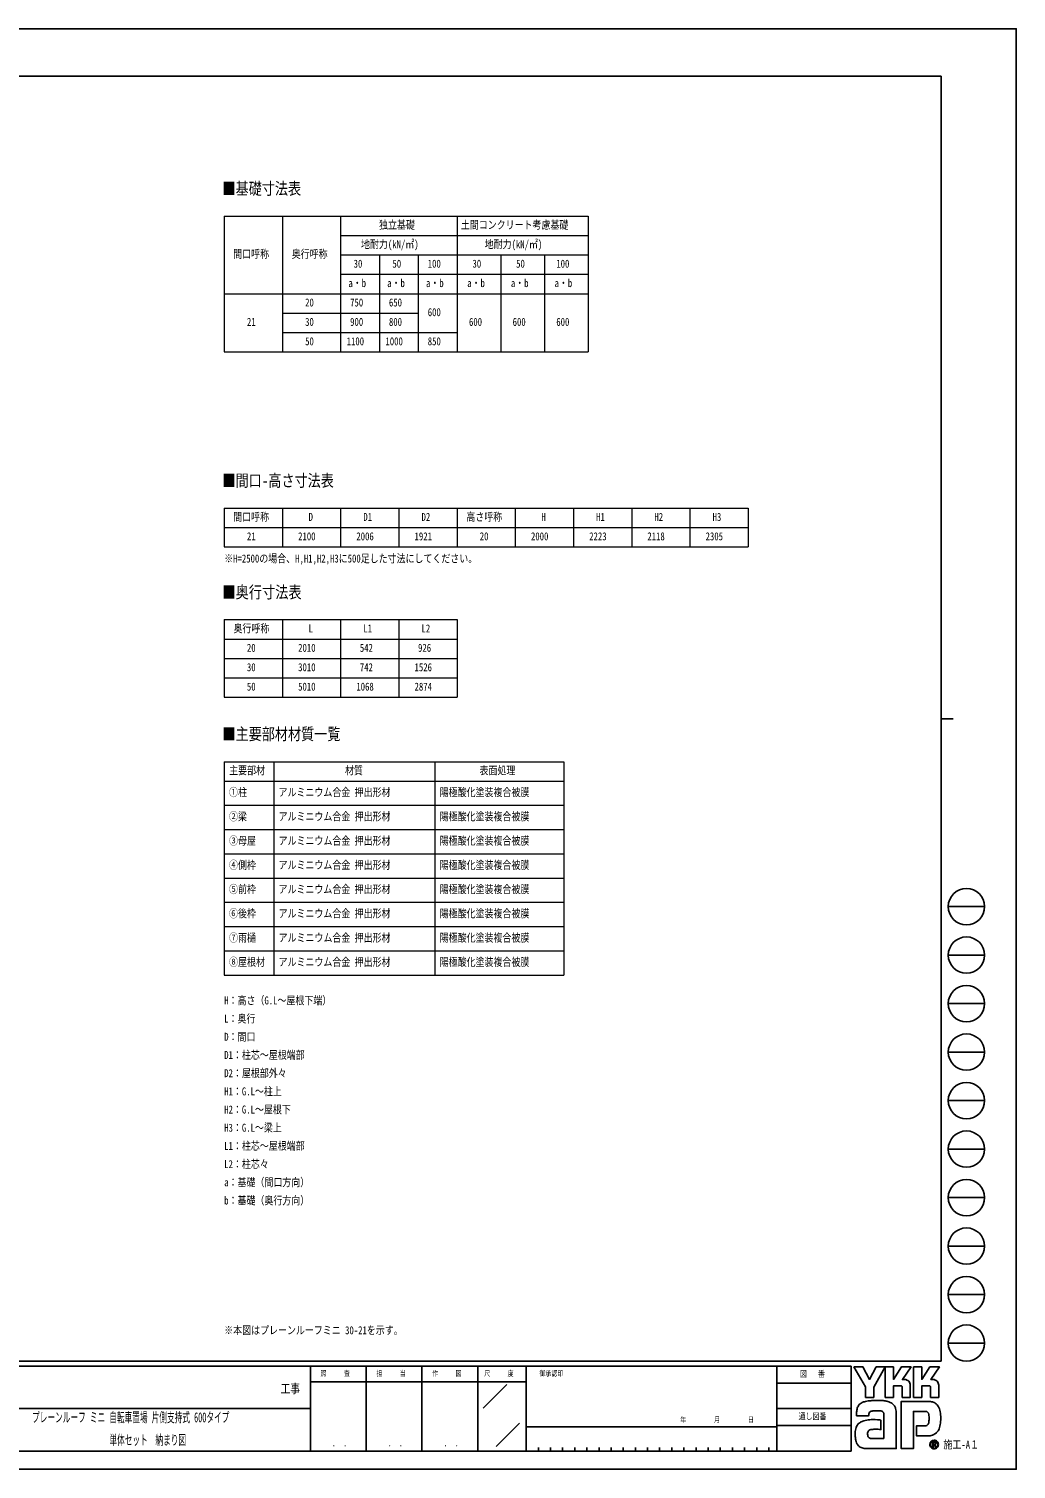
# Model space of a CAD drawing. Units: millimetres, scale not verified. Extents: x -10512 to 10512, y -7425 to 7425.
# Drawn here: x 335 to 10512, y -7425 to 7425 of the extents above; entities that cross this region are included whole.
import ezdxf
from ezdxf.enums import TextEntityAlignment as Align

# ---------------------------------------------------------------- set-up
doc = ezdxf.new("R2010")
doc.units = ezdxf.units.MM
doc.header["$LTSCALE"] = 30
doc.layers.add('0-1_TABLE1', color=7, linetype='Continuous', lineweight=18)
doc.layers.add('0-2_USER1', color=3, linetype='Continuous')
doc.layers.add('0-6_YKK_ZWAK', color=7, linetype='Continuous')
doc.styles.add('ＭＳ ゴシック', font='')
doc.styles.get('ＭＳ ゴシック').set_extended_font_data('MS Gothic')

msp = doc.modelspace()

# ---------------------------------------------------------------- linework, layer by layer
at = {"layer": '0-1_TABLE1'}
for p, q in [((2349.05, 5493.84), (6099.05, 5493.84)), ((2349.05, 5493.84), (2349.05, 4093.84)), ((2949.05, 5493.84), (2949.05, 4093.84)), ((3549.05, 5493.84), (3549.05, 4093.84)), ((4749.05, 5493.84), (4749.05, 4093.84)), ((3549.05, 5293.84), (6099.05, 5293.84)), ((3549.05, 5093.84), (6099.05, 5093.84)), ((3949.05, 5093.84), (3949.05, 4093.84)), ((4349.05, 5093.84), (4349.05, 4093.84)), ((5199.05, 5093.84), (5199.05, 4093.84)), ((5649.05, 5093.84), (5649.05, 4093.84)), ((3549.05, 4893.84), (6099.05, 4893.84)), ((2349.05, 4693.84), (6099.05, 4693.84)), ((2949.05, 4493.84), (4349.05, 4493.84)), ((2949.05, 4293.84), (4749.05, 4293.84)), ((2349.05, 2483.04), (7749.05, 2483.04)), ((2349.05, 2483.04), (2349.05, 2083.04)), ((2949.05, 2483.04), (2949.05, 2083.04)), ((3549.05, 2483.04), (3549.05, 2083.04)), ((4149.05, 2483.04), (4149.05, 2083.04)), ((4749.05, 2483.04), (4749.05, 2083.04)), ((5349.05, 2483.04), (5349.05, 2083.04)), ((5949.05, 2483.04), (5949.05, 2083.04)), ((6549.05, 2483.04), (6549.05, 2083.04)), ((7149.05, 2483.04), (7149.05, 2083.04)), ((7749.05, 2483.04), (7749.05, 2083.04)), ((2349.05, 2283.04), (7749.05, 2283.04)), ((2349.05, 2083.04), (7749.05, 2083.04)), ((2349.05, 1333.42), (4749.05, 1333.42)), ((2349.05, 1333.42), (2349.05, 533.42)), ((2949.05, 1333.42), (2949.05, 533.42)), ((3549.05, 1333.42), (3549.05, 533.42)), ((4149.05, 1333.42), (4149.05, 533.42)), ((4749.05, 1333.42), (4749.05, 533.42)), ((2349.05, 1133.42), (4749.05, 1133.42)), ((2349.05, 933.42), (4749.05, 933.42)), ((2349.05, 733.42), (4749.05, 733.42)), ((2349.05, 533.42), (4749.05, 533.42)), ((2349.05, -130.63), (5849.05, -130.63)), ((2349.05, -130.63), (2349.05, -2330.63)), ((2859.44, -130.63), (2859.44, -2330.63)), ((4520.23, -130.63), (4520.23, -2330.63)), ((5849.05, -130.63), (5849.05, -2330.63)), ((2349.05, -330.63), (5849.05, -330.63)), ((2349.05, -580.63), (5849.05, -580.63)), ((2349.05, -830.63), (5849.05, -830.63)), ((2349.05, -1080.63), (5849.05, -1080.63)), ((2349.05, -1330.63), (5849.05, -1330.63)), ((2349.05, -1580.63), (5849.05, -1580.63)), ((2349.05, -1830.63), (5849.05, -1830.63)), ((2349.05, -2080.63), (5849.05, -2080.63)), ((2349.05, -2330.63), (5849.05, -2330.63))]:
    msp.add_line(p, q, dxfattribs=at)
for points in [[(6099.05, 5493.84), (6099.05, 5093.84), (6099.05, 4093.84)], [(2349.05, 4093.84), (4749.05, 4093.84), (6099.05, 4093.84)]]:
    msp.add_lwpolyline(points, dxfattribs=at)
at = {"layer": '0-6_YKK_ZWAK'}
for p, q in [((9737.55, 6937.5), (-9762.45, 6937.5)), ((9737.55, 6937.5), (9737.55, -6312.5)), ((9737.55, 312.5), (9862.55, 312.5)), ((9812.55, -1625), (10187.55, -1625)), ((9812.55, -2125), (10187.55, -2125)), ((9812.55, -2625), (10187.55, -2625)), ((9812.55, -3125), (10187.55, -3125)), ((9812.55, -3625), (10187.55, -3625)), ((9812.55, -4125), (10187.55, -4125)), ((9812.55, -4625), (10187.55, -4625)), ((9812.55, -5125), (10187.55, -5125)), ((9812.55, -5625), (10187.55, -5625)), ((9812.55, -6125), (10187.55, -6125)), ((9737.55, -6312.5), (-9762.45, -6312.5)), ((3237.55, -6362.5), (-12.45, -6362.5)), ((3812.55, -6362.5), (3812.55, -7237.5)), ((4387.55, -6362.5), (4387.55, -7237.5)), ((4962.55, -6362.5), (4962.55, -7237.5)), ((5462.55, -6362.5), (4962.55, -6362.5)), ((8043.8, -6362.5), (5462.55, -6362.5)), ((5462.55, -6362.5), (5462.55, -7237.5)), ((8043.8, -6362.5), (8043.8, -7237.5)), ((8812.55, -6362.5), (8043.8, -6362.5)), ((8812.55, -6362.5), (8812.55, -7237.5)), ((4962.55, -6525), (3237.55, -6525)), ((4962.55, -6525), (5462.55, -6525)), ((5017.76, -6795.73), (5262.59, -6550.9)), ((8043.8, -6537.5), (8812.55, -6537.5)), ((-12.45, -6800), (3237.55, -6800)), ((8043.8, -6800), (8812.55, -6800)), ((5151.68, -7189.97), (5392.23, -6949.42)), ((8812.55, -6975), (8043.8, -6975)), ((5462.55, -6987.5), (8043.8, -6987.5)), ((-12.45, -7237.5), (3237.55, -7237.5)), ((3237.55, -7237.5), (4962.55, -7237.5)), ((4962.55, -7237.5), (5462.55, -7237.5)), ((5462.55, -7237.5), (8043.8, -7237.5)), ((5587.55, -7200), (5587.55, -7237.5)), ((5712.55, -7200), (5712.55, -7237.5)), ((5837.55, -7200), (5837.55, -7237.5)), ((5962.55, -7200), (5962.55, -7237.5)), ((6087.55, -7200), (6087.55, -7237.5)), ((6212.55, -7200), (6212.55, -7237.5)), ((6337.55, -7200), (6337.55, -7237.5)), ((6462.55, -7200), (6462.55, -7237.5)), ((6587.55, -7200), (6587.55, -7237.5)), ((6712.55, -7200), (6712.55, -7237.5)), ((6837.55, -7200), (6837.55, -7237.5)), ((6962.55, -7200), (6962.55, -7237.5)), ((7087.55, -7200), (7087.55, -7237.5)), ((7212.55, -7200), (7212.55, -7237.5)), ((7337.55, -7200), (7337.55, -7237.5)), ((7462.55, -7200), (7462.55, -7237.5)), ((7587.55, -7200), (7587.55, -7237.5)), ((7712.55, -7200), (7712.55, -7237.5)), ((7837.55, -7200), (7837.55, -7237.5)), ((7962.55, -7200), (7962.55, -7237.5)), ((8043.8, -7237.5), (8812.55, -7237.5)), ((9666.68, -7209.95), (9666.68, -7209.95)), ((9697.91, -7139.3), (9697.91, -7139.3))]:
    msp.add_line(p, q, dxfattribs=at)
for points in [[(-10512.5, -7425), (10512.5, -7425), (10512.5, 7425), (-10512.5, 7425)], [(8840.05, -6370), (8932.08, -6370), (9001.18, -6500.25), (9070.1, -6370), (9162.19, -6370), (9044.18, -6579.98), (9044.18, -6685.33), (8960.24, -6685.33), (8960.24, -6577.14)]]:
    msp.add_lwpolyline(points, close=True, dxfattribs=at)
for points in [[(4962.55, -6362.5), (3237.55, -6362.5), (3237.55, -7237.5)], [(9326.37, -6566.52), (9246.92, -6566.52), (9246.92, -6685.24), (9162.29, -6685.24), (9162.29, -6370), (9246.92, -6370), (9246.92, -6498.96), (9330.17, -6370), (9429.6, -6370), (9340.4, -6500.53), (9343.56, -6500.53), (9347.05, -6500.53), (9350.63, -6500.53), (9354.08, -6500.53), (9357.16, -6500.53), (9359.65, -6500.53), (9361.31, -6500.53), (9361.92, -6500.53)], [(9618.78, -6566.52), (9539.42, -6566.52), (9539.42, -6685.33), (9454.74, -6685.33), (9454.74, -6370), (9539.42, -6370), (9539.42, -6498.96), (9622.58, -6370), (9722.01, -6370), (9632.81, -6500.53), (9636, -6500.53), (9639.51, -6500.53), (9643.09, -6500.53), (9646.53, -6500.53), (9649.6, -6500.53), (9652.08, -6500.53), (9653.73, -6500.53), (9654.33, -6500.53)], [(9386.26, -6505.53), (9396.37, -6511.31), (9404.93, -6518.83), (9411.81, -6527.8), (9416.89, -6537.87), (9420.03, -6548.74), (9421.1, -6560.09), (9421.1, -6685.55), (9338.53, -6685.55), (9338.53, -6578.52)], [(9678.7, -6505.53), (9688.84, -6511.31), (9697.44, -6518.83), (9704.35, -6527.8), (9709.46, -6537.87), (9712.62, -6548.74), (9713.7, -6560.09), (9713.7, -6685.33), (9630.93, -6685.33), (9630.93, -6578.52)], [(9011.99, -6830.78), (9006.18, -6834.05), (9001.65, -6838.04), (8998.22, -6842.71), (8995.73, -6847.99), (8994.01, -6853.83), (8992.9, -6860.17), (8992.23, -6866.97), (8991.82, -6874.17), (8866.86, -6874.47), (8867.23, -6857.38), (8867.92, -6838.18)], [(9269.27, -6797.91), (9272.82, -6812.25), (9274.83, -6827.61), (9275.46, -6843.97), (9275.46, -7212.5), (8973.88, -7212.5)], [(9059.87, -6913.82), (9083.52, -6915.38), (9102.11, -6917.46), (9114.28, -6919.42), (9118.63, -6920.58), (9118.63, -7016.18), (9104.81, -7014.72), (9089.64, -7013.9), (9074.12, -7013.58), (9059.22, -7013.63), (9045.92, -7013.91), (9035.21, -7014.27), (9028.06, -7014.59), (9025.46, -7014.73), (9014.66, -7016.71), (9005.34, -7019.8), (8997.51, -7024.03), (8991.17, -7029.42), (8986.32, -7035.99), (8982.96, -7043.76), (8981.09, -7052.75), (8980.71, -7062.98), (8981.91, -7074.22), (8984.29, -7083.52), (8987.73, -7091.04), (8992.07, -7096.97), (8997.15, -7101.49), (9002.83, -7104.76), (9008.97, -7106.98), (9015.4, -7108.31), (9148.16, -7108.31), (9148.16, -6862.68), (9148.19, -6857.81), (9147.94, -6853.05), (9147.32, -6848.47), (9146.25, -6844.12), (9144.66, -6840.06), (9142.46, -6836.37), (9139.59, -6833.1), (9135.97, -6830.31)], [(9135.97, -6830.31), (9128.18, -6827.25), (9115.73, -6824.67), (9099.85, -6822.75), (9081.77, -6821.74), (9062.71, -6821.82), (9043.91, -6823.21)], [(9572.17, -6828.77), (9452.98, -6828.77), (9452.98, -7212.5), (9328.08, -7212.5), (9328.08, -6726.98), (9618.38, -6726.98)], [(9696.78, -6761.28), (9704.93, -6771.56), (9711.03, -6781.52), (9715.29, -6790.54)], [(9686.41, -7052.43), (9674.87, -7061.39), (9662.86, -7068.44), (9650.46, -7073.7), (9637.75, -7077.3), (9624.84, -7079.36), (9611.8, -7080.02), (9483.4, -7080.02), (9483.4, -6979.16), (9555.8, -6979.16), (9569.15, -6978.97), (9580.89, -6977.83), (9590.97, -6974.88)], [(9614.57, -6902.49), (9614.41, -6886.58), (9613.65, -6872.24), (9611.86, -6859.66), (9608.59, -6848.98)], [(9686.52, -7156.49), (9686.45, -7155.03), (9686.27, -7153.62), (9685.97, -7152.26), (9685.55, -7150.97), (9685.01, -7149.75), (9684.35, -7148.59), (9683.58, -7147.52), (9682.7, -7146.53), (9681.54, -7145.51), (9680.26, -7144.62), (9678.85, -7143.86), (9677.33, -7143.23), (9675.7, -7142.74), (9673.96, -7142.39), (9672.12, -7142.18), (9670.19, -7142.11), (9651.25, -7142.11), (9651.25, -7197.85), (9656.97, -7197.85), (9656.97, -7147.79), (9670.19, -7147.79), (9671.56, -7147.84), (9672.84, -7147.97), (9674.04, -7148.19), (9675.16, -7148.5), (9676.18, -7148.89), (9677.11, -7149.36), (9677.94, -7149.92), (9678.66, -7150.56)], [(9680.9, -7156.49), (9680.55, -7159.17), (9679.59, -7161.28), (9678.15, -7162.89), (9676.37, -7164.06), (9674.36, -7164.86), (9672.26, -7165.35), (9670.21, -7165.6), (9668.32, -7165.67), (9663.36, -7165.67), (9665.86, -7169.92), (9682.23, -7198.04), (9688.78, -7198.04), (9673, -7170.98), (9674.48, -7170.68), (9675.89, -7170.31), (9677.23, -7169.86), (9678.49, -7169.33), (9679.67, -7168.72), (9680.77, -7168.04), (9681.78, -7167.28), (9682.7, -7166.44)]]:
    msp.add_lwpolyline(points, dxfattribs=at)
for centre in [(10000.05, -1625), (10000.05, -2125), (10000.05, -2625), (10000.05, -3125), (10000.05, -3625), (10000.05, -4125), (10000.05, -4625), (10000.05, -5125), (10000.05, -5625), (10000.05, -6125)]:
    msp.add_circle(centre, 187.5, dxfattribs=at)
for centre, radius, start, end in [((9362.04, -6562.97), 62.44, 78.26798, 90.11215), ((9362.93, -6558.43), 57.81, 66.19963, 78.22058), ((9654.45, -6563.08), 62.55, 78.27851, 90.10826), ((9655.31, -6558.7), 58.09, 66.2483, 78.23226), ((9326.81, -6578.23), 11.72, 358.57817, 92.1683), ((9619.27, -6578.18), 11.67, 358.29941, 92.43455), ((9094.51, -6851.15), 226.96, 171.55622, 176.72493), ((9017.6, -6839.67), 149.2, 163.48385, 171.57982), ((8979.01, -6828.22), 108.95, 152.2125, 163.4865), ((8962.34, -6819.6), 90.18, 138.03852, 152.12015), ((8962.33, -6820.02), 90.45, 122.60463, 137.83438), ((8974.29, -6839.36), 113.2, 108.37421, 122.42809), ((8993.23, -6906.73), 183.13, 100.93159, 107.35499), ((9055.13, -7207.04), 489.75, 97.86054, 101.37938), ((9084.19, -7408.95), 693.73, 94.90201, 97.9576), ((9044.98, -6909.07), 84.96, 102.4979, 112.84632), ((9086.17, -7425.11), 710, 91.6169, 94.94971), ((9061.41, -6979.98), 157.75, 96.37207, 102.75341), ((9083.42, -7310.15), 595.01, 87.51794, 91.66439), ((9091.15, -7144.44), 429.12, 81.92631, 87.59083), ((9113.97, -6988.08), 271.1, 73.67137, 82.05943), ((9147.82, -6874.79), 152.88, 60.60528, 73.9085), ((9161.67, -6847.16), 122.01, 52.17347, 59.90542), ((9174.06, -6831.12), 101.74, 43.55042, 52.14561), ((9180.89, -6824.52), 92.24, 34.48659, 43.50182), ((9180.94, -6824.38), 92.12, 25.58915, 34.43128), ((9172.74, -6828.22), 101.17, 17.43089, 25.54591), ((9572.85, -6890.03), 61.26, 77.94572, 90.63794), ((9578.18, -6865.04), 35.72, 60.20991, 77.92418), ((9613.64, -6860.53), 133.64, 78.73198, 87.96551), ((9617.56, -6840.49), 113.22, 69.03034, 78.69541), ((9621.21, -6830.75), 102.82, 59.39484, 68.9885), ((9622.9, -6827.78), 99.4, 50.3012, 59.3616), ((9622.28, -6828.48), 100.33, 42.05209, 50.28551), ((9572.73, -6857.03), 157.3, 14.76267, 25.00486), ((9476.25, -6883.32), 257.3, 7.9139, 14.95041), ((8962.32, -7031.67), 106.37, 142.04688, 153.80771), ((8958.69, -7029.07), 101.91, 130.60221, 141.94427), ((8964.69, -7036.28), 111.29, 120.60724, 130.53081), ((8976.54, -7056.43), 134.67, 112.58838, 120.58162), ((8992.48, -7094.75), 176.17, 106.61303, 112.59024), ((9017.56, -7179.03), 264.11, 99.87193, 106.59825), ((9031.61, -7258.18), 344.49, 94.78469, 99.91711), ((9038.45, -7336.93), 423.53, 90.80099, 94.81812), ((9039.49, -7395.56), 482.18, 87.57779, 90.82714), ((9579.3, -6948.57), 28.78, 293.91672, 314.09376), ((9581.63, -6858.55), 28.37, 39.8078, 59.75378), ((9575.37, -6945.11), 34, 314.78099, 333.92928), ((9576.78, -6862.26), 34.47, 22.65544, 39.38165), ((9550.12, -6932.85), 62.07, 334.00676, 347.34989), ((9481.24, -6916.9), 132.77, 347.14308, 355.40008), ((9330.51, -6903.94), 284.06, 355.2339, 0.29193), ((9422.87, -6911.98), 311.04, 347.15166, 352.97565), ((9379.89, -6897.34), 354.67, 2.54376, 8.01251), ((9340.42, -6901.25), 394.19, 352.8937, 357.82206), ((9324.66, -6900.24), 409.98, 357.76419, 2.60674), ((9095.33, -7058.72), 243.22, 174.55588, 182.47272), ((9231.24, -7056.58), 379.12, 181.90948, 187.89042), ((9022.45, -7051.74), 170.01, 164.97537, 174.56739), ((9071.73, -7079.01), 218.04, 187.80471, 196.36971), ((8981.14, -7040.72), 127.26, 153.89178, 164.94341), ((9666.75, -7170.47), 44.1, 90.09157, 179.92363), ((9666.75, -7170.39), 44.02, 44.93442, 90.08536), ((9603.07, -6958.47), 125.59, 311.57033, 318.66243), ((9588.53, -6945.72), 144.93, 318.67367, 325.29112), ((9625.9, -6973.56), 98.37, 326.23251, 339.61931), ((9533.51, -6937.79), 197.44, 339.22498, 347.31457), ((8987.51, -7103.89), 130.22, 196.3102, 208.20993), ((8950.84, -7123.41), 88.68, 208.29777, 223.35561), ((8942.57, -7130.69), 77.67, 223.64205, 239.63663), ((8949.43, -7118.2), 91.91, 239.8785, 253.65355), ((8962, -7075.02), 136.89, 253.69102, 263.74909), ((8972.65, -6980.24), 232.26, 263.68487, 270.30455), ((9666.49, -7170.52), 43.83, 179.86065, 225.14399), ((9666.48, -7170.33), 39.22, 134.8007, 180.12175), ((9666.32, -7170.58), 39.06, 179.75513, 225.29722), ((9666.7, -7170.53), 43.98, 224.94536, 269.98445), ((9666.59, -7170.11), 39.14, 89.86602, 135.149), ((9666.61, -7170.94), 39.01, 224.62822, 270.10973), ((9666.76, -7170.41), 39.44, 45.03108, 90.11509), ((9666.62, -7170.35), 39.6, 270.09072, 359.90926), ((9666.69, -7170.31), 44.2, 269.98802, 314.93777), ((9672.52, -7156.26), 8.38, 358.3894, 42.86139), ((9672.69, -7156.89), 13.84, 316.37674, 1.6565), ((9666.79, -7170.42), 39.43, 0.00643, 45.07115), ((9667.1, -7170.25), 43.68, 359.78949, 45.13288), ((9666.99, -7170.6), 43.78, 314.92572, 0.23508)]:
    msp.add_arc(centre, radius, start, end, dxfattribs=at)

# ---------------------------------------------------------------- texts
at = {"layer": '0-1_TABLE1', "style": 'ＭＳ ゴシック', "width": 0.8}
for s, p in [('独立基礎', (3945.05, 5337.59)), ('土間コンクリート考慮基礎', (4788.05, 5337.59)), ('地耐力(kN/㎡)', (3759.05, 5137.59)), ('地耐力(kN/㎡)', (5034.05, 5137.59)), ('間口呼称', (2442.05, 5037.59)), ('奥行呼称', (3045.05, 5037.59)), ('30', (3683.05, 4937.59)), ('50', (4083.05, 4937.59)), ('100', (4447.05, 4937.59)), ('30', (4908.05, 4937.59)), ('50', (5358.05, 4937.59)), ('100', (5772.05, 4937.59)), ('a・b', (3629.05, 4737.59)), ('a・b', (4029.05, 4737.59)), ('a・b', (4429.05, 4737.59)), ('a・b', (4854.05, 4737.59)), ('a・b', (5304.05, 4737.59)), ('a・b', (5754.05, 4737.59)), ('20', (3183.05, 4537.59)), ('750', (3647.05, 4537.59)), ('650', (4047.05, 4537.59)), ('600', (4447.05, 4437.59)), ('21', (2583.05, 4337.59)), ('30', (3183.05, 4337.59)), ('900', (3647.05, 4337.59)), ('800', (4047.05, 4337.59)), ('600', (4872.05, 4337.59)), ('600', (5322.05, 4337.59)), ('600', (5772.05, 4337.59)), ('50', (3183.05, 4137.59)), ('1100', (3611.05, 4137.59)), ('1000', (4011.05, 4137.59)), ('850', (4447.05, 4137.59)), ('間口呼称', (2442.05, 2326.79)), ('D', (3219.05, 2326.79)), ('D1', (3783.05, 2326.79)), ('D2', (4383.05, 2326.79)), ('高さ呼称', (4845.05, 2326.79)), ('H', (5619.05, 2326.79)), ('H1', (6183.05, 2326.79)), ('H2', (6783.05, 2326.79)), ('H3', (7383.05, 2326.79)), ('21', (2583.05, 2126.79)), ('2100', (3111.05, 2126.79)), ('2006', (3711.05, 2126.79)), ('1921', (4311.05, 2126.79)), ('20', (4983.05, 2126.79)), ('2000', (5511.05, 2126.79)), ('2223', (6111.05, 2126.79)), ('2118', (6711.05, 2126.79)), ('2305', (7311.05, 2126.79)), ('奥行呼称', (2445.05, 1177.17)), ('L', (3219.05, 1177.17)), ('L1', (3783.05, 1177.17)), ('L2', (4383.05, 1177.17)), ('20', (2583.05, 977.17)), ('2010', (3111.05, 977.17)), ('542', (3747.05, 977.17)), ('926', (4347.05, 977.17)), ('30', (2583.05, 777.17)), ('3010', (3111.05, 777.17)), ('742', (3747.05, 777.17)), ('1526', (4311.05, 777.17)), ('50', (2583.05, 577.17)), ('5010', (3111.05, 577.17)), ('1068', (3711.05, 577.17)), ('2874', (4311.05, 577.17)), ('主要部材', (2400.25, -286.88)), ('材質', (3593.83, -286.88)), ('表面処理', (4980.64, -286.88)), ('①柱', (2399.05, -511.88)), ('アルミニウム合金 押出形材', (2909.44, -511.88)), ('陽極酸化塗装複合被膜', (4570.23, -511.88)), ('②梁', (2399.05, -761.88)), ('アルミニウム合金 押出形材', (2909.44, -761.88)), ('陽極酸化塗装複合被膜', (4570.23, -761.88)), ('③母屋', (2399.05, -1011.88)), ('アルミニウム合金 押出形材', (2909.44, -1011.88)), ('陽極酸化塗装複合被膜', (4570.23, -1011.88)), ('④側枠', (2399.05, -1261.88)), ('アルミニウム合金 押出形材', (2909.44, -1261.88)), ('陽極酸化塗装複合被膜', (4570.23, -1261.88)), ('⑤前枠', (2399.05, -1511.88)), ('アルミニウム合金 押出形材', (2909.44, -1511.88)), ('陽極酸化塗装複合被膜', (4570.23, -1511.88)), ('⑥後枠', (2399.05, -1761.88)), ('アルミニウム合金 押出形材', (2909.44, -1761.88)), ('陽極酸化塗装複合被膜', (4570.23, -1761.88)), ('⑦雨樋', (2399.05, -2011.88)), ('アルミニウム合金 押出形材', (2909.44, -2011.88)), ('陽極酸化塗装複合被膜', (4570.23, -2011.88)), ('⑧屋根材', (2399.05, -2261.88)), ('アルミニウム合金 押出形材', (2909.44, -2261.88)), ('陽極酸化塗装複合被膜', (4570.23, -2261.88))]:
    msp.add_text(s, height=82.48, dxfattribs=at).set_placement(p, align=Align.BOTTOM_LEFT)
at = {"layer": '0-2_USER1', "style": 'ＭＳ ゴシック'}
for s, height, width, p in [('■基礎寸法表', 123.8, 0.8, (2331.04, 5679.04)), ('■間口-高さ寸法表', 123.8, 0.8, (2331.04, 2668.24)), ('※H=2500の場合、H,H1,H2,H3に500足した寸法にしてください。', 82.48, 0.8, (2349.05, 1897.89)), ('■奥行寸法表', 124.6, 0.8, (2330.92, 1517.42)), ('■主要部材材質一覧', 123.8, 0.8, (2331.04, 55.97)), ('H：高さ（G.L～屋根下端）', 82.48, 0.8, (2349.05, -2658.11)), ('L：奥行', 82.48, 0.8, (2349.05, -2845.61)), ('D：間口', 82.48, 0.8, (2349.05, -3033.11)), ('D1：柱芯～屋根端部', 82.48, 0.8, (2349.05, -3220.61)), ('D2：屋根部外々', 82.48, 0.8, (2349.05, -3408.11)), ('H1：G.L～柱上', 82.48, 0.8, (2349.05, -3595.61)), ('H2：G.L～屋根下', 82.48, 0.8, (2349.05, -3783.11)), ('H3：G.L～梁上', 82.48, 0.8, (2349.05, -3970.61)), ('L1：柱芯～屋根端部', 82.48, 0.8, (2349.05, -4158.11)), ('L2：柱芯々', 82.48, 0.8, (2349.05, -4345.61)), ('a：基礎（間口方向）', 82.48, 0.8, (2349.05, -4533.11)), ('b：基礎（奥行方向）', 82.48, 0.8, (2349.05, -4720.61)), ('※本図はプレーンルーフミニ 30-21を示す。', 82.48, 0.8, (2349.05, -6058.47)), ('プレーンルーフ ミニ 自転車置場 片側支持式 600タイプ', 102.6, 0.55, (368.6, -6972.08)), (' 単体セット\u3000納まり図', 102.6, 0.55, (1123.86, -7205.42))]:
    msp.add_text(s, height=height, dxfattribs=dict(at, width=width)).set_placement(p, align=Align.BOTTOM_LEFT)
at = {"layer": '0-6_YKK_ZWAK', "style": 'ＭＳ ゴシック', "width": 0.8}
for s, height, p in [('照     査', 54.99, (3341.05, -6481.25)), ('担     当', 54.99, (3918.05, -6481.25)), ('作     図', 54.99, (4493.05, -6481.25)), ('尺     度', 54.99, (5028.55, -6481.25)), ('御承認印', 54.99, (5597.85, -6481.25)), ('図\u3000 番', 64.15, (8283.51, -6493.75)), ('工事', 91.64, (2930.83, -6668.66)), ('年        月        日', 54.99, (7049.77, -6958.04)), ('通し図番', 64.15, (8269.51, -6931.25)), ('施工-A１', 82.48, (9762.55, -7237.5)), ('． ．', 64.79, (3462.5, -7210.88)), ('． ．', 64.79, (4037.5, -7210.88)), ('． ．', 64.79, (4612.5, -7210.88))]:
    msp.add_text(s, height=height, dxfattribs=at).set_placement(p, align=Align.BOTTOM_LEFT)

doc.saveas('drawing.dxf')
